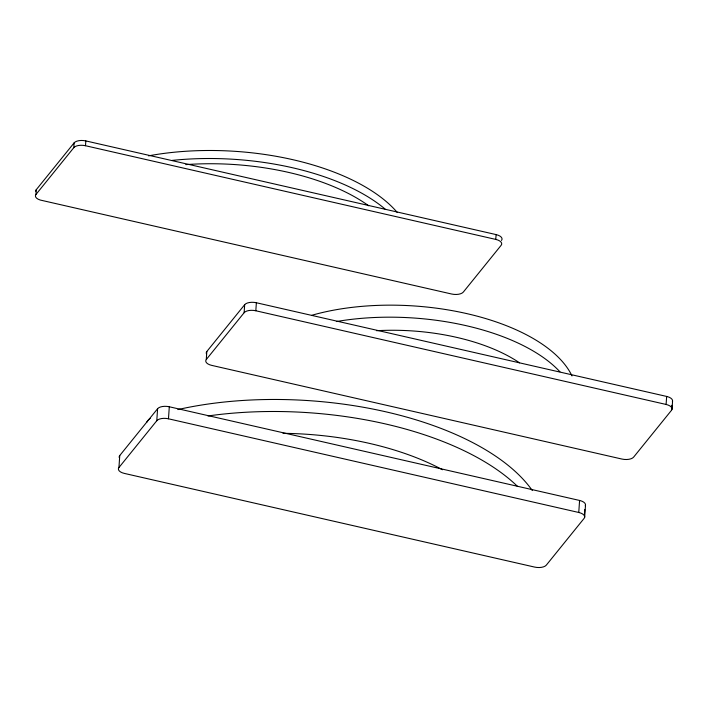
<?xml version="1.0" encoding="UTF-8"?>
<svg xmlns="http://www.w3.org/2000/svg" width="708" height="708" viewBox="0 0 708 708"><rect width="100%" height="100%" fill="white"/><g stroke="black" fill="none" stroke-linecap="round" stroke-linejoin="round"><path stroke-width="1.06" d="M35.958 194.479L73.8 147.671A9.124 4.328 3.9 0 1 85.5 145.724L495.777 239.41A9.124 4.328 3.9 0 1 501.175 245.26L463.333 292.068A9.124 4.328 3.9 0 1 451.633 294.015L40.259 200.045A9.124 4.328 3.9 0 1 35.958 194.479L36.285 189.673L74.128 142.866A9.124 4.328 3.9 0 1 85.827 140.919L496.104 234.596A9.124 4.328 3.9 0 1 501.503 240.446M73.8 147.671L74.128 142.866M85.5 145.724L85.827 140.919M118.935 467.554L156.778 420.747A9.124 4.328 3.9 0 1 168.477 418.8L578.763 512.477A9.124 4.328 3.9 0 1 584.153 518.327L546.31 565.134A9.124 4.328 3.9 0 1 534.611 567.081L124.334 473.404A9.124 4.328 3.9 0 1 118.935 467.554L119.758 455.527L157.601 408.72A9.124 4.328 3.9 0 1 169.3 406.773L579.578 500.45A9.124 4.328 3.9 0 1 585.312 505.778M156.778 420.747L157.601 408.72M168.477 418.8L169.3 406.773M671.839 405.295L671.494 410.304L633.651 457.103A9.124 4.328 3.9 0 1 621.951 459.058L211.674 365.372A9.124 4.328 3.9 0 1 206.285 359.522L206.825 351.504L244.667 304.697A9.124 4.328 3.9 0 1 256.367 302.75L666.653 396.436A9.124 4.328 3.9 0 1 672.379 401.755M206.285 359.522L244.127 312.715L244.667 304.697M244.127 312.715A9.124 4.328 3.9 0 1 255.827 310.768L256.367 302.75M495.777 239.41L496.104 234.596M578.763 512.477L579.578 500.45M584.454 513.955L584.746 509.583M584.675 517.256L585.498 505.229M671.494 410.304A9.124 4.328 3.9 0 0 666.104 404.454L666.653 396.436M672.025 409.224L672.565 401.206M255.827 310.768L666.104 404.454M119.325 457.74A9.124 4.328 3.9 0 1 119.758 455.527M283.014 433.323A199.373 94.518 3.9 0 1 442.509 469.749M207.957 415.968A245.003 116.156 3.9 0 1 517.619 486.493M146.644 422.428A30.276 14.355 3.9 0 1 150.167 418.419M177.832 409.578A245.003 116.156 3.9 0 1 532.292 490.52M206.4 353.717A9.124 4.328 3.9 0 1 206.825 351.504M336.362 321.556A167.716 79.508 3.9 0 1 559.931 371.788M311.883 315.255A167.716 79.508 3.9 0 1 571.993 375.921M376.585 330.716A140.326 66.525 3.9 0 1 519.548 362.832M35.727 191.31A9.124 4.328 3.9 0 1 36.285 189.673M185.77 164.619A171.363 81.243 3.9 0 1 368.664 205.771M172.115 160.406A182.328 86.438 3.9 0 1 385.064 209.028M148.556 155.849A182.328 86.438 3.9 0 1 397.321 212.515"/></g></svg>
